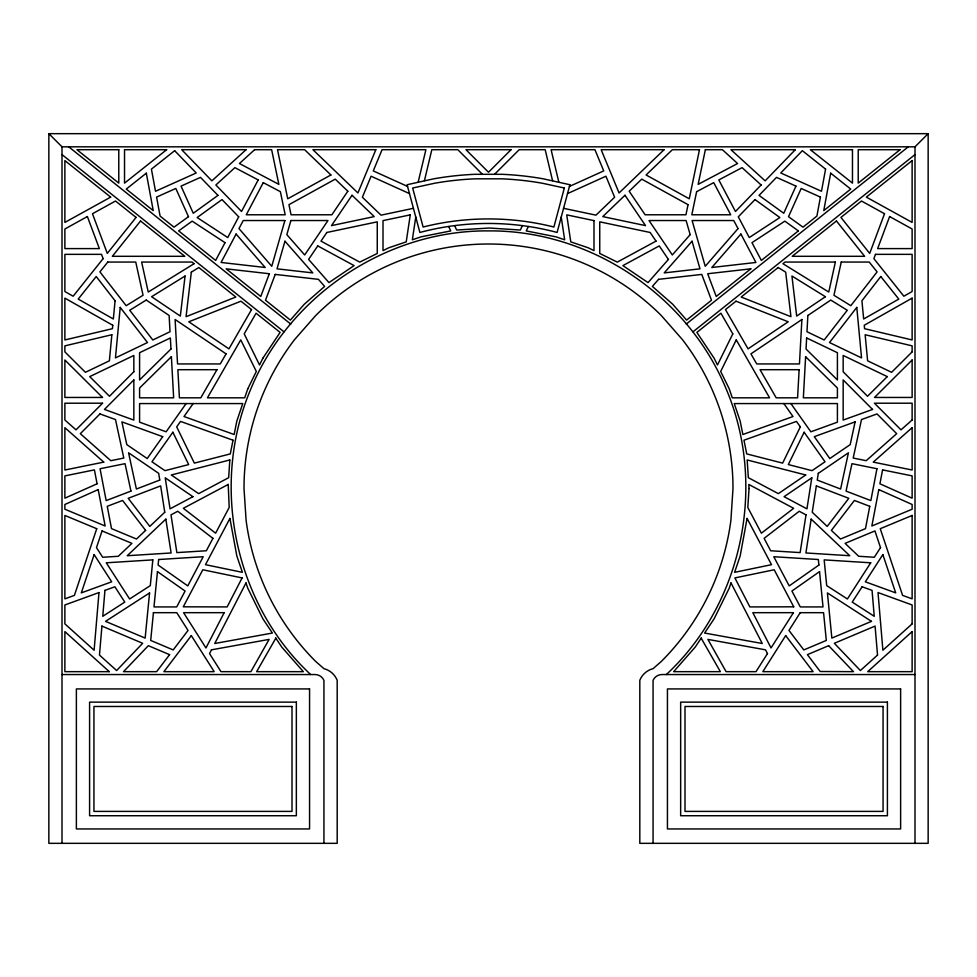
<?xml version="1.0" encoding="UTF-8"?>
<svg xmlns="http://www.w3.org/2000/svg" width="977" height="977" viewBox="0 0 977 977"><rect width="100%" height="100%" fill="white"/><g stroke="black" fill="none" stroke-linecap="round" stroke-linejoin="round"><path stroke-width="1.47" d="M415.762 217.028L412.343 239.792L421.063 236.825L450.739 230.926L448.699 226.493M418.205 182.003L425.899 149.701L382.056 149.701L373.275 170.914L407.556 186.424M424.445 180.66L431.81 149.701L457.822 149.701L482.272 174.138M522.377 225.614L520.338 230.035L489.453 228.02L456.662 230.035L454.623 225.614M528.301 226.493L526.261 230.926L555.937 236.825L564.657 239.792L561.238 217.028M666.314 674.545C742.508 603.835 766.908 485.484 726.558 389.896C688.211 295.872 591.048 230.364 489.355 230.89L487.645 230.89C385.952 230.364 288.789 295.872 250.442 389.896C210.092 485.484 234.492 603.835 310.686 674.545M701.327 637.944L695.209 647.116L673.666 671.663L720.354 671.663L701.181 638.176M186.119 403.574L166.139 431.797L139.589 422.174L139.589 403.574L242.76 403.574L236.825 421.063L234.15 434.509L183.994 416.544L193.165 403.574M494.728 174.138L519.178 149.701L545.19 149.701L552.555 180.66M48.85 133.666L62.003 146.819L914.997 146.819L928.15 133.666L928.15 843.334L639.813 843.334L639.813 680.297A19.418 19.418 0 0 1 653.063 668.671L661.38 661.38A244.494 244.494 0 0 0 730.894 520.411L732.994 488.5A244.494 244.494 0 0 0 682.471 339.666L661.38 315.62A244.494 244.494 0 0 0 315.62 315.62L294.529 339.666A244.494 244.494 0 0 0 244.006 488.5L246.106 520.411A244.494 244.494 0 0 0 315.62 661.38L323.937 668.671A19.418 19.418 0 0 1 337.187 680.297L337.187 843.334L48.85 843.334L48.85 133.666L928.15 133.666M686.269 324.059L908.28 146.819M693.023 331.801L914.997 154.598M569.444 186.424L603.725 170.914L594.944 149.701L551.101 149.701L558.795 182.003M567.515 193.605L605.923 176.226L614.618 197.244L595.97 215.16L563.57 208.321M413.43 208.321L381.03 215.16L362.382 197.244L371.077 176.226L409.485 193.605M275.819 638.176L256.646 671.663L303.334 671.663L281.791 647.116L275.673 637.944M62.003 674.545L315.046 674.545A9.709 9.709 0 0 1 323.937 680.358L323.937 843.334M914.997 674.545L661.954 674.545A9.709 9.709 0 0 0 653.063 680.358L653.063 843.334M68.72 146.819L290.731 324.059M62.003 154.598L283.977 331.801M790.881 403.574L810.861 431.797L837.411 422.174L837.411 403.574L734.24 403.574L740.175 421.063L742.85 434.509L793.006 416.544L783.835 403.574M914.997 146.819L914.997 843.334M62.003 146.819L62.003 843.334M799.137 369.697L797.586 397.822L776.202 397.822L760.033 369.697L799.137 369.697M801.885 319.516L799.455 363.945L756.735 363.945L750.934 353.857L801.885 319.516M805.61 356.69L803.35 397.822L837.411 397.822L837.411 388.028L805.61 356.69M806.636 337.957L806.037 349.021L837.411 379.955L837.411 352.709L806.636 337.957M807.869 315.486L806.978 331.74L824.185 339.984L847.279 310.271L830.768 300.049L807.869 315.486M228.215 484.445L229.192 507.466L215.624 533.186L183.334 508.309L228.215 484.445M229.827 459.972L228.655 477.692L198.661 493.641L171.293 474.981L229.827 459.972M747.087 518.433L740.175 555.937L734.606 572.327L771.5 564.682L747.087 518.433M749.054 488.5L747.808 507.466L761.376 533.186L793.666 508.309L748.785 484.445L749.054 488.5M98.982 592.563L94.11 650.23L64.873 623.863L64.873 604.971L98.982 592.563M101.926 626.086L99.471 655.066L116.617 670.54L142.666 643.293L101.926 626.086M104.942 590.389L102.756 616.304L124.775 602.101L114.883 586.774L104.942 590.389M111.854 334.745L109.387 360.806L85.402 372.31L64.873 351.879L64.873 345.858L111.854 334.745M112.758 325.268L112.428 328.687L64.873 339.947L64.873 298.132L112.758 325.268M115.078 300.782L113.344 318.99L78.209 299.084L96.222 276.515L115.078 300.782M120.22 307.413L115.445 357.912L147.503 342.536L120.22 307.413M149.579 592.941L145.146 638.091L105.528 621.36L149.579 592.941M152.827 559.882L150.299 585.626L129.599 598.986L106.273 562.801L152.827 559.882M153.426 612.677L150.702 640.436L173.185 649.937L188.036 630.434L176.776 612.677L153.426 612.677M157.456 571.618L153.987 606.925L176.703 606.925L185.093 591.036L157.456 571.618M158.653 559.516L158.103 565.036L187.792 585.907L203.204 556.719L158.653 559.516M185.068 276.027L180.33 316.096L151.594 296.727L185.068 276.027M191.321 272.156L186.057 316.682L235.823 297.045L198.832 267.515L191.321 272.156M410.267 214.867L406.224 241.869L388.797 247.779L383.008 250.637L383.008 220.619L410.267 214.867M806.013 514.867L800.126 552.603L770.658 550.759L764.099 538.351L799.247 511.264L806.013 514.867M811.789 477.802L806.941 508.846L784.079 496.695L811.789 477.802M811.166 519.141L805.891 552.97L849.758 555.718L811.166 519.141M816.345 485.899L812.241 512.241L827.201 526.408L848.793 498.307L816.345 485.899M818.299 473.356L817.248 480.086L840.611 489.025L848.427 452.803L818.299 473.356M820.411 197.085L816.906 216.076L803.009 227.177L788.512 216.699L801.189 188.463L820.411 197.085M825.577 169.131L821.486 191.26L780.77 172.978L802.349 150.69L825.577 169.131M830.682 173.173L823.77 210.605L850.735 189.086L830.682 173.173M869.75 506.318L865.488 528.63L840.501 539.023L831.39 530.389L854.399 500.456L869.75 506.318M876.943 468.74L870.849 500.59L846.045 491.101L851.968 463.672L876.943 468.74M878.812 489.599L871.85 525.992L912.127 509.225L912.127 504.486L878.812 489.599M882.585 469.888L879.923 483.798L912.127 498.185L912.127 475.884L882.585 469.888M233.027 440.212L230.291 453.902L194.362 463.122L176.678 426.876L180.537 421.417L233.027 440.212M688.052 204.669L685.939 214.781L645.125 214.781L629.176 191.223L641.742 179.145L688.052 204.669M699.483 149.701L689.273 198.783L646.09 174.968L672.384 149.701L699.483 149.701M696.625 191.675L691.814 214.781L730.723 214.781L713.735 182.638L696.625 191.675M705.357 149.701L698.152 184.36L737.574 163.525L722.406 149.701L705.357 149.701M855.119 421.869L850.198 444.633L829.803 458.543L814.305 436.658L855.119 421.869M861.506 419.56L853.19 458.054L866.196 460.692L896.678 433.678L877.028 413.93L861.506 419.56M835.359 262.056L828.765 292.05L782.943 263.705L785.007 262.056L835.359 262.056M841.246 262.056L833.943 295.262L850.82 305.703L877.09 271.899L869.225 262.056L841.246 262.056M564.34 188.011L553.886 227.018C511.191 216.235 465.809 216.235 423.114 227.018L412.66 188.011L434.68 183.236A309.965 309.965 0 0 1 474.981 178.828L502.019 178.828A309.965 309.965 0 0 1 542.32 183.236L564.34 188.011M569.896 184.726L557.11 232.453C512.4 220.472 464.6 220.472 419.89 232.453L407.104 184.726L433.886 178.791A314.496 314.496 0 0 1 474.785 174.309L502.215 174.309A314.496 314.496 0 0 1 543.114 178.791L569.896 184.726M284.893 220.533L271.765 266.281L238.974 228.606L243.236 220.533L284.893 220.533M284.954 241.209L277.016 268.834L312.787 272.901L284.954 241.209M290.89 220.533L286.835 234.639L304.677 254.96L327.979 220.533L290.89 220.533M96.747 528.716L74.399 595.384L64.873 598.852L64.873 515.453L96.747 528.716M94.146 554.606L81.311 592.868L111.683 581.816L94.146 554.606M102.072 530.938L96.479 547.633L102.695 557.256L118.29 556.279L131.919 543.359L102.072 530.938M247.779 388.797L244.714 397.822L207.429 397.822L240.745 339.874L256.328 371.468L247.779 388.797M731.004 582.939L729.221 588.203L714.138 618.771L704.6 633.047L762.255 643.501L731.004 582.939M884.527 213.743L869.701 253.422L840.941 217.407L861.482 201.018L884.527 213.743M875.49 254.35L873.878 258.661L903.859 296.214L912.127 291.525L912.127 254.35L875.49 254.35M889.62 216.552L877.639 248.598L912.127 248.598L912.127 228.984L889.62 216.552M269.322 273.743L260.774 296.458L226.175 268.834L269.322 273.743M275.221 274.415L265.5 300.232L290.389 320.09L304.262 304.262L324.633 286.408L318.429 279.337L275.221 274.415M375.84 149.701L357.936 192.957L312.921 149.701L375.84 149.701M795.95 186.106L783.749 213.255L759.044 195.4L776.507 177.374L795.95 186.106M800.322 426.876L782.638 463.122L746.709 453.902L743.973 440.212L796.463 421.417L800.322 426.876M804.12 432.237L788.329 464.576L812.034 470.658L825.04 461.791L804.12 432.237M262.862 358.229L259.528 364.971L244.201 333.878L256.072 313.214L280.118 332.4L262.862 358.229M732.799 333.878L717.472 364.971L714.138 358.229L696.882 332.4L720.928 313.214L732.799 333.878M736.255 339.874L720.672 371.468L729.221 388.797L732.286 397.822L769.571 397.822L736.255 339.874M224.173 612.677L205.964 647.971L183.591 612.677L224.173 612.677M242.113 577.92L227.14 606.925L183.273 606.815L202.813 569.774L242.113 577.92M211.459 649.839L209.53 653.601L220.985 671.663L250.894 671.663L269.102 639.398L211.459 649.839M245.996 582.939L214.745 643.501L272.4 633.047L262.862 618.771L247.779 588.203L245.996 582.939M225.028 242.662L215.648 260.432L178.657 230.902L192.151 221.144L225.028 242.662M238.693 216.821L227.739 237.558L197.146 217.541L221.999 199.577L238.693 216.821M258.184 179.939L241.527 211.472L215.868 184.983L234.907 167.641L258.184 179.939M236.092 234.053L221.083 262.459L265.182 267.49L236.092 234.053M263.265 182.638L246.277 214.781L285.186 214.781L280.375 191.675L263.265 182.638M212.901 538.351L206.342 550.759L176.874 552.603L170.987 514.867L177.753 511.264L212.901 538.351M229.913 518.433L205.5 564.682L242.394 572.327L236.825 555.937L229.913 518.433M216.967 369.697L200.798 397.822L179.414 397.822L177.863 369.697L216.967 369.697M226.066 353.857L220.265 363.945L177.545 363.945L175.115 319.516L226.066 353.857M251.529 309.587L228.948 348.862L188.781 321.787L241.014 301.185L251.529 309.587M793.727 606.815L749.86 606.925L734.887 577.92L774.187 569.774L793.727 606.815M767.47 653.601L756.015 671.663L726.106 671.663L707.898 639.398L765.541 649.839L767.47 653.601M793.409 612.677L771.036 647.971L752.827 612.677L793.409 612.677M785.679 635.612L762.817 671.663L813.108 671.663L785.679 635.612M800.224 612.677L788.964 630.434L803.815 649.937L826.298 640.436L823.574 612.677L800.224 612.677M870.727 562.801L847.401 598.986L826.701 585.626L824.173 559.882L870.727 562.801M880.521 547.633L874.305 557.256L858.71 556.279L845.081 543.359L874.928 530.938L880.521 547.633M862.117 586.774L852.225 602.101L874.244 616.304L872.058 590.389L862.117 586.774M882.854 554.606L865.317 581.816L895.689 592.868L882.854 554.606M347.824 191.223L331.875 214.781L291.061 214.781L288.948 204.669L335.258 179.145L347.824 191.223M317.745 245.911L308.598 259.418L328.956 282.609L354.101 265.61L317.745 245.911M326.843 232.477L320.981 241.124L359.731 262.117L377.256 253.47L377.256 221.84L326.843 232.477M352.025 195.266L331.484 225.614L374.228 216.601L352.025 195.266M162.695 436.658L147.197 458.543L126.802 444.633L121.881 421.869L162.695 436.658M172.88 432.237L151.96 461.791L164.966 470.658L188.671 464.576L172.88 432.237M169.595 654.663L156.625 671.663L123.505 671.663L148.345 645.687L169.595 654.663M191.321 635.612L163.892 671.663L214.183 671.663L191.321 635.612M856.78 307.413L829.497 342.536L861.555 357.912L856.78 307.413M880.778 276.515L861.922 300.782L863.656 318.99L898.791 299.084L880.778 276.515M103.122 258.661L73.141 296.214L64.873 291.525L64.873 254.35L101.51 254.35L103.122 258.661M136.059 217.407L107.299 253.422L92.473 213.743L115.518 201.018L136.059 217.407M107.775 262.056L99.91 271.899L126.18 305.703L143.057 295.262L135.754 262.056L107.775 262.056M140.554 220.985L112.367 256.304L184.787 256.304L140.554 220.985M738.026 228.606L705.235 266.281L692.107 220.533L733.764 220.533L738.026 228.606M740.908 234.053L711.818 267.49L755.917 262.459L740.908 234.053M668.402 259.418L648.044 282.609L622.899 265.61L659.255 245.911L668.402 259.418M690.165 234.639L672.323 254.96L649.021 220.533L686.11 220.533L690.165 234.639M658.571 279.337L652.367 286.408L672.738 304.262L686.611 320.09L711.5 300.232L701.779 274.415L658.571 279.337M692.046 241.209L664.213 272.901L699.984 268.834L692.046 241.209M761.132 184.983L735.473 211.472L718.816 179.939L742.093 167.641L761.132 184.983M795.302 149.701L765.125 180.855L730.943 149.701L795.302 149.701M755.001 199.577L738.307 216.821L749.261 237.558L779.854 217.541L755.001 199.577M102.548 403.208L76.011 429.856L64.873 419.988L64.873 403.208L102.548 403.208M133.837 371.761L109.461 396.259L89.725 376.621L133.837 355.469L133.837 371.761M99.972 413.93L80.322 433.678L110.804 460.692L123.81 458.054L115.494 419.56L99.972 413.93M133.837 379.919L104.454 409.436L133.837 420.086L133.837 379.919M511.032 149.701L488.5 172.233L465.968 149.701L511.032 149.701M887.275 376.621L867.539 396.259L843.163 371.761L843.163 355.469L887.275 376.621M912.127 351.879L891.598 372.31L867.613 360.806L865.146 334.745L912.127 345.858L912.127 351.879M912.127 360L874.5 397.456L912.127 397.456L912.127 360M170.963 349.021L139.589 379.955L139.589 352.709L170.364 337.957L170.963 349.021M171.39 356.69L139.589 388.028L139.589 397.822L173.65 397.822L171.39 356.69M664.079 149.701L619.064 192.957L601.16 149.701L664.079 149.701M624.975 195.266L602.772 216.601L645.516 225.614L624.975 195.266M145.61 530.389L136.499 539.023L111.512 528.63L107.25 506.318L122.601 500.456L145.61 530.389M164.759 512.241L149.799 526.408L128.207 498.307L160.655 485.899L164.759 512.241M165.834 519.141L127.242 555.718L171.109 552.97L165.834 519.141M246.057 149.701L211.875 180.855L181.698 149.701L246.057 149.701M254.594 149.701L239.426 163.525L278.848 184.36L271.643 149.701L254.594 149.701M877.529 655.066L860.383 670.54L834.334 643.293L875.074 626.086L877.529 655.066M912.127 623.863L882.89 650.23L878.018 592.563L912.127 604.971L912.127 623.863M912.127 631.606L867.71 671.663L912.127 671.663L912.127 631.606M912.127 419.988L900.989 429.856L874.452 403.208L912.127 403.208L912.127 419.988M912.127 427.67L873.255 462.121L912.127 470.01L912.127 427.67M750.824 268.834L716.226 296.458L707.678 273.743L750.824 268.834M798.343 230.902L761.352 260.432L751.972 242.662L784.849 221.144L798.343 230.902M900.061 149.701L858.221 183.102L858.221 149.701L900.061 149.701M735.986 301.185L725.471 309.587L748.052 348.862L788.219 321.787L735.986 301.185M778.168 267.515L741.177 297.045L790.943 316.682L785.679 272.156L778.168 267.515M836.446 220.985L792.213 256.304L864.633 256.304L836.446 220.985M912.127 160.582L866.343 197.122L912.127 222.414L912.127 160.582M166.652 149.701L124.531 183.126L124.531 149.701L166.652 149.701M146.318 173.173L126.265 189.086L153.23 210.605L146.318 173.173M174.651 150.69L151.423 169.131L155.514 191.26L196.23 172.978L174.651 150.69M188.488 216.699L173.991 227.177L160.094 216.076L156.589 197.085L175.811 188.463L188.488 216.699M217.956 195.4L193.251 213.255L181.05 186.106L200.493 177.374L217.956 195.4M818.897 565.036L789.208 585.907L773.796 556.719L818.347 559.516L818.897 565.036M819.544 571.618L791.907 591.036L800.297 606.925L823.013 606.925L819.544 571.618M805.707 474.981L778.339 493.641L748.345 477.692L747.173 459.972L805.707 474.981M825.406 296.727L796.67 316.096L791.932 276.027L825.406 296.727M194.057 263.705L148.235 292.05L141.641 262.056L191.993 262.056L194.057 263.705M146.232 300.049L129.721 310.271L152.815 339.984L170.022 331.74L169.131 315.486L146.232 300.049M912.127 298.132L864.242 325.268L864.572 328.687L912.127 339.947L912.127 298.132M110.657 197.122L64.873 222.414L64.873 160.582L110.657 197.122M87.38 216.552L64.873 228.984L64.873 248.598L99.361 248.598L87.38 216.552M330.91 174.968L287.726 198.783L277.517 149.701L304.616 149.701L330.91 174.968M656.019 241.124L617.269 262.117L599.744 253.47L599.744 221.84L650.157 232.477L656.019 241.124M192.921 496.695L170.059 508.846L165.211 477.802L192.921 496.695M97.077 483.798L64.873 498.185L64.873 475.884L94.415 469.888L97.077 483.798M98.189 489.599L64.873 504.486L64.873 509.225L105.15 525.992L98.189 489.599M871.472 621.36L831.854 638.091L827.421 592.941L871.472 621.36M828.655 645.687L807.405 654.663L820.216 671.504L853.495 671.663L828.655 645.687M912.127 515.453L880.253 528.716L902.601 595.384L912.127 598.852L912.127 515.453M130.955 491.101L106.151 500.59L100.057 468.74L125.032 463.672L130.955 491.101M159.752 480.086L136.389 489.025L128.573 452.803L158.701 473.356L159.752 480.086M872.546 409.436L843.163 420.086L843.163 379.919L872.546 409.436M103.745 462.121L64.873 470.01L64.873 427.67L103.745 462.121M118.779 149.701L76.939 149.701L118.779 183.102L118.779 149.701M852.469 149.701L810.348 149.701L852.469 183.126L852.469 149.701M102.5 397.456L64.873 397.456L64.873 360L102.5 397.456M109.29 671.663L64.873 671.663L64.873 631.606L109.29 671.663M309.562 688.932L76.377 688.932L76.377 828.948L309.562 828.948L309.562 688.932M900.623 688.932L667.438 688.932L667.438 828.948L900.623 828.948L900.623 688.932M296.349 702.133L89.591 702.133L89.591 815.734L296.349 815.734L296.349 702.133M887.409 702.133L680.651 702.133L680.651 815.734L887.409 815.734L887.409 702.133M292.001 706.481L93.939 706.481L93.939 811.398L292.001 811.398L292.001 706.481M883.061 706.481L684.999 706.481L684.999 811.398L883.061 811.398L883.061 706.481M593.992 220.619L566.733 214.867L570.776 241.869L588.203 247.779L593.992 250.637L593.992 220.619"/></g></svg>
